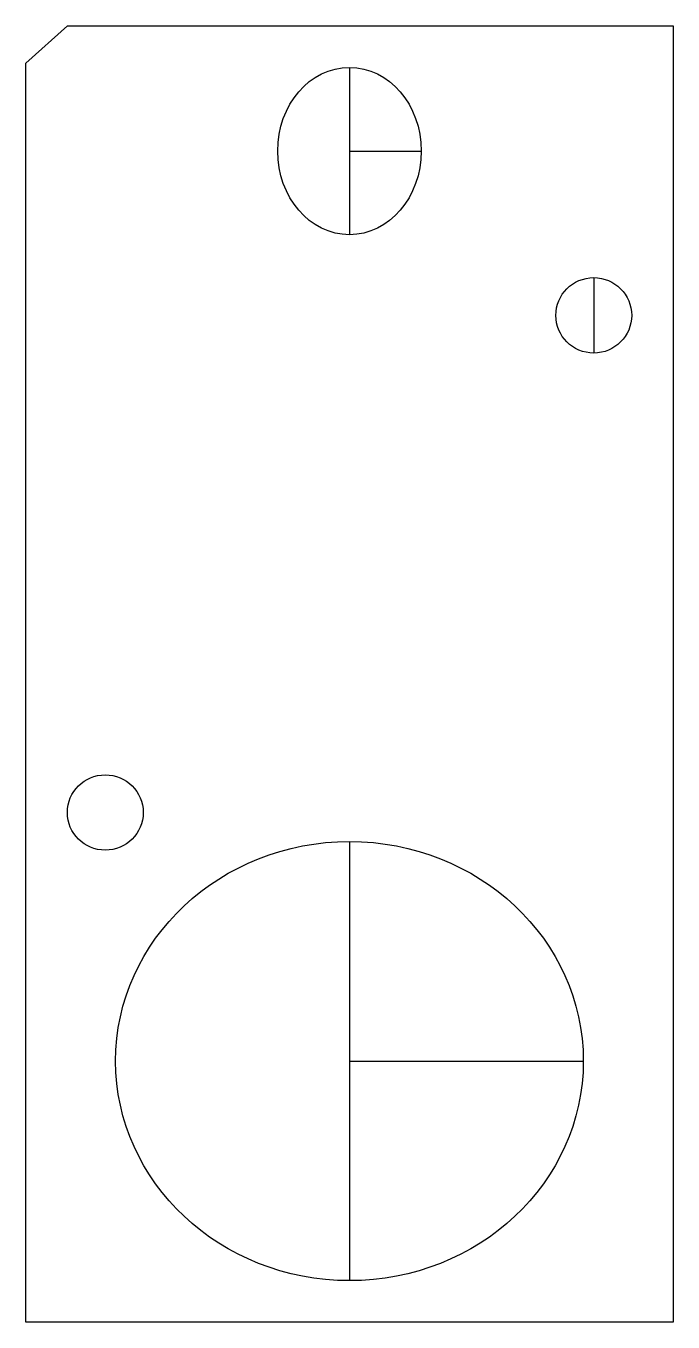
# Model space of a CAD drawing. Header units: millimetres. Extents: x 367 to 1149, y -1815 to -251.
import ezdxf

# ---------------------------------------------------------------- set-up
doc = ezdxf.new("R2010")
doc.units = ezdxf.units.MM

msp = doc.modelspace()

# ---------------------------------------------------------------- linework, layer by layer
for p, q in [((417.5, -250.7), (367.5, -295.5)), ((758.1, -300.7), (758.1, -502.8)), ((758.1, -401.7), (844.8, -401.7)), ((1053, -554.5), (1053, -645.5)), ((758.1, -1235), (758, -1765)), ((758.1, -1500), (1040.4, -1500))]:
    msp.add_line(p, q)
msp.add_lwpolyline([(417.5, -250.7), (1148.8, -250.7), (1148.8, -1815), (367.5, -1815), (367.5, -295.5)])
for centre, major_axis, ratio in [((758.1, -401.7), (0, 101), 0.858184), ((1053, -600), (45.8, 0), 0.993071), ((463.3, -1200), (45.8, 0), 0.993071), ((758.1, -1500), (282.3, 0), 0.938601)]:
    msp.add_ellipse(centre, major_axis=major_axis, ratio=ratio)

doc.saveas('drawing.dxf')
